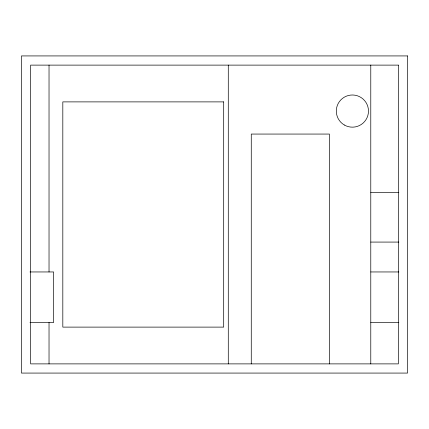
<?xml version="1.0" encoding="UTF-8"?>
<svg xmlns="http://www.w3.org/2000/svg" width="429" height="429" viewBox="0 0 429 429"><rect width="100%" height="100%" fill="white"/><g stroke="black" fill="none" stroke-linecap="round" stroke-linejoin="round"><path stroke-width="0.64" d="M370.779 192.358L398.857 192.358M370.779 242.079L398.857 242.079M29.987 271.954L53.625 271.954L53.625 322.517L29.987 322.517M370.779 271.954L398.857 271.954M370.779 322.517L398.857 322.517M370.779 65.117L370.779 363.883M329.413 363.883L329.413 134.062L251.271 134.062L251.271 363.883M228.287 65.117L228.287 363.883M49.029 65.117L49.029 271.954M49.029 322.517L49.029 363.883M407.55 55.926L21.45 55.926L21.45 373.074L407.55 373.074L407.55 55.926M398.359 65.117L30.641 65.117L30.641 363.883L398.359 363.883L398.359 65.117M223.691 101.888L62.816 101.888L62.816 327.113L223.691 327.113L223.691 101.888M344.348 125.011A16.087 16.087 0 0 0 368.479 111.079A16.087 16.087 0 0 0 344.348 97.147A16.087 16.087 0 0 0 344.348 125.011"/></g></svg>
